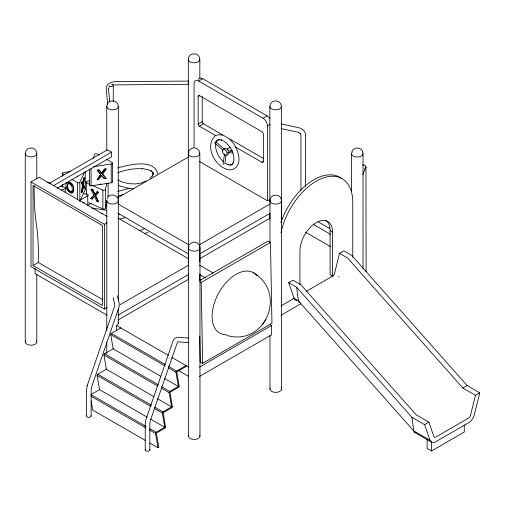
<?xml version="1.0" encoding="UTF-8"?>
<svg xmlns="http://www.w3.org/2000/svg" width="505" height="505" viewBox="0 0 505 505"><rect width="100%" height="100%" fill="white"/><g stroke="black" fill="none" stroke-linecap="round" stroke-linejoin="round"><path stroke-width="0.76" d="M325.908 220.439A23.06 13.313 -60 0 1 330.1 230.621L330.1 274.752L332.549 276.166L332.549 232.035A23.06 13.313 -60 0 0 316.244 222.617A23.06 13.313 -60 0 0 299.938 250.859L299.938 284.751M109.415 86.159L109.25 87.087L108.821 87.138M223.096 164.674L224.472 154M224.845 164.068L226.025 154.915M82.858 186.724L83.357 188.112L83.912 188.195L83.161 186.118L82.391 191.483L81.993 192.336L81.438 192.247L82.416 185.468L81.482 182.842L81.98 181.775L82.536 181.863L83.243 183.839L84.386 177.88L83.83 177.792L83.432 178.644L82.687 183.757M81.438 192.247L82.056 189.861M82.277 188.333L82.605 186.036M83.306 181.415L83.83 177.792M81.993 192.336L82.971 185.556L82.037 182.93L82.536 181.863M83.912 188.195L84.411 187.128L83.439 184.401L84.386 177.88M215.736 143.824C214.96 150.743 218.444 156.796 223.216 161.701L223.04 161.518M119.268 306.289L91.563 387.114L91.153 390.245L91.153 416.044M215.951 142.391L215.856 142.846L216.935 140.661L216.664 141.097L218.311 139.702L217.396 140.226L219.511 139.67L219.006 139.683L221.487 140.011L221.057 139.866L223.778 141.103L226.309 142.972C231.416 148.192 235.046 154.877 233.575 162.288L233.67 161.827L232.584 164.018L232.862 163.576L231.214 164.977L232.13 164.453L230.009 165.009L230.52 164.99L228.033 164.662L228.468 164.807L225.748 163.57M88.47 202.562L102.881 208.925A1.597 0.922 0 0 0 105.438 208.312L105.438 189.482L106.757 183.599M105.438 208.312L106.776 202.36M107.609 198.642L108.114 196.413L108.114 183.075M25.446 152.396C26.247 146.936 34.706 146.355 36.392 151.563M106.972 105.33C107.811 99.434 117.28 99.434 118.113 105.33M188.504 58.258C189.337 52.368 198.806 52.368 199.639 58.258M188.504 152.396C188.908 150.061 190.997 148.224 193.327 147.933M270.03 105.33C270.863 99.434 280.332 99.434 281.171 105.33M108.36 88.653L108.455 88.293M479.75 392.827L475.451 395.308L470.502 415.312A3.017 1.742 -60 0 1 468.482 418.159L435.872 436.989A3.017 1.742 -60 0 1 433.845 436.471L428.897 422.186L416.284 414.902L300.93 284.788L292.963 280.187L288.664 282.667L296.637 287.269L411.985 417.382L424.604 424.667L430.209 440.758A8.787 5.075 -60 0 0 435.222 442.033L469.126 422.464A8.787 5.075 -60 0 0 474.138 415.394L479.75 392.827L467.131 385.542L351.783 255.429L343.817 250.833L339.518 253.314L334.569 273.312A3.017 1.742 -60 0 1 332.549 276.166M87.201 385.738L86.551 389.791L86.544 416.063M188.529 81.425L188.428 81.103L188.605 84.177M87.283 385.441L114.54 306.478L114.768 304.648L113.139 297.508M87.144 385.94L87.333 385.258M188.775 338.053L177.198 337.283L174.698 338.35L173.183 340.49L145.825 419.806L145.232 423.657L145.225 449.923M150.351 420.602L149.84 423.777L149.834 449.942M150.61 419.781L177.463 342.125L177.905 341.809L189.009 342.674M72.335 190.985L72.543 190.435M362.741 174.629L365.374 168.26L364.648 169.068M79.765 201.268A1.351 0.776 0 0 0 79.841 201.141L79.841 182.311L84.606 172.047M92.787 158.879L94.921 154.296A1.395 0.808 0 0 1 97.25 153.93L99.277 155.104M79.841 201.141L85.244 189.508L85.244 171.46M101.789 213.987L101.934 213.666M226.612 335.358C264.98 346.992 287.8 293.317 253.485 272.738M66.647 183.403L66.969 182.753M270.358 198.718C272.043 193.503 280.502 194.09 281.31 199.551M351.89 151.645C353.494 146.829 361.043 146.829 362.647 151.645M338.905 276.494L338.558 277.011M262.467 324.589L265.971 319.368M97.206 170.191L100.678 174.288L97.175 179.843L100.823 174.61L97.206 170.191L99.049 169.907L101.846 173.329L104.63 169.39L106.101 169.162L105.949 168.84L104.478 169.068L101.694 173.007M103.752 171.99L105.949 168.84M97.175 179.843L98.652 179.616L101.549 175.481L104.346 178.738L106.189 178.454L102.584 174.2L106.101 169.162M99.744 177.52L100.987 175.746M189.388 244.736C191.408 241.276 197.013 241.276 199.033 244.736M150.086 178.252L152.693 175.298L152.207 176.188L153.154 173.411L153.242 174.49L152.535 172.003L153.192 172.855L150.837 170.772L151.292 170.999L147.403 169.491L142.277 168.689L142.599 168.72C134.128 168.298 125.612 169.768 117.69 172.786M90.849 198.572L94.201 194.962L90.849 198.572L92.068 199.109L92.415 198.844M98.538 192.241L95.647 195.46L98.614 201.577L98.26 201.842L95.294 195.725L98.538 192.241L97.326 191.704L94.688 194.469L92.51 190L90.995 189.331L91.348 189.066L92.863 189.735L95.041 194.204L94.688 194.469M92.068 199.109L94.448 196.47L96.745 201.173L98.26 201.842M95.041 194.204L97.326 191.704M72.493 192.803C78.275 185.013 61.585 175.986 67.007 189.64C75.144 201.104 76.64 180.436 67.417 182.292M215.035 135.99C203.736 146.715 216.108 168.765 230.23 169.977C245.449 167.729 237.792 145.882 229.857 139.531M92.51 190L92.863 189.735M95.294 195.725L95.647 195.46M96.745 201.173L97.099 200.908M109.011 196.18C111.851 193.787 116.687 195.119 117.924 198.635M72.038 191.376C67.771 193.888 64.716 183.29 69.589 183.271M194.071 148.186L194.071 83.653A6.432 3.712 60 0 1 198.616 81.027L202.694 78.673L267.12 115.866A6.224 3.592 60 0 1 269.803 118.467M107.111 307.476L104.39 309.041L31.013 266.678L31.013 181.952L39.169 177.249L107.111 216.468M215.704 135.605L199.412 126.199A1.786 1.029 60 0 1 198.149 124.009L198.149 96.436L199.507 95.653L262.019 131.748A1.913 1.105 60 0 1 263.37 134.09L263.37 161.392A2.121 1.225 60 0 1 261.874 162.257L235.393 146.974M49.01 183.536L107.489 149.777L111.561 152.131L111.561 156.834L57.166 188.239M53.088 185.891L111.561 152.131M198.149 124.009L202.227 121.661L202.227 96.449M199.412 126.199L203.49 123.845L263.913 158.728M79.714 200.416L87.763 195.77A1.597 0.922 0 0 0 87.043 194.229L83.23 193.642M82.814 202.688L83.893 202.069L84.303 202.303L83.224 202.928M88.343 204.91L91.474 203.105M117.981 197.644L188.636 156.853M198.616 81.027L263.048 118.221L267.12 115.866M226.966 149.171L230.324 147.233M270.162 199.21L267.448 200.782L267.448 125.846L270.162 124.274M230.103 151.147L232.117 149.985A1.648 0.953 60 0 1 231.896 150.092M33.052 265.504L102.351 305.512L102.351 225.495L33.052 185.48L33.052 265.504L38.298 262.474L102.843 299.736M31.013 181.952L104.39 224.315L107.111 222.749M261.874 162.257L263.907 161.082M199.507 244.717L270.162 203.919M199.507 254.034L270.162 213.243M118.656 305.512L188.636 265.112M199.507 258.838L270.162 218.04M117.981 315.227L188.636 274.43M117.981 320.025L188.636 279.233M199.399 280.736L268.022 241.119L270.465 242.469L271.949 323.326L202.65 363.335L200.207 361.984L199.727 336.077M160.723 376.282L113.164 348.822L110.753 334.6A0.89 0.511 -60 0 1 111.371 333.388L120.809 327.934M199.942 281.803L201.167 282.478L270.465 242.469M153.911 396.69L106.353 369.231L103.935 355.009A0.89 0.511 -60 0 1 104.554 353.797L113.322 348.734M147.094 417.098L99.535 389.645L97.118 375.417A0.89 0.511 -60 0 1 97.743 374.205L106.504 369.142M99.687 389.551L90.925 394.613L145.958 426.384M281.032 305.904L294.623 298.057M306.049 291.461L333.351 275.705M164.8 378.636L178.391 386.483L175.974 372.254A0.89 0.511 -60 0 1 176.592 371.042L186.029 365.595L186.029 366.535L176.813 371.857L179.218 386.944L170.002 392.265L172.401 407.352L163.184 412.673L165.589 427.76L156.367 433.082L158.772 447.228L157.945 447.708L149.789 442.999M281.032 315.227L300.74 303.852M199.507 367.097L271.526 325.517A5.763 3.327 0 0 1 270.03 324.027M157.307 398.653L171.574 406.891L169.156 392.663A0.89 0.511 -60 0 1 169.775 391.451L179.218 386.003M199.507 376.414L271.526 334.84L271.526 325.517M150.49 419.062L164.756 427.299L162.345 413.071A0.89 0.511 -60 0 1 162.964 411.859L172.401 406.411M157.945 447.708L155.527 433.479A0.89 0.511 -60 0 1 156.146 432.267L165.589 426.82M339.518 253.314L347.484 257.91L462.839 388.023L467.131 385.542M424.604 424.667L428.897 422.186M427.148 439.123L427.148 448.484L431.459 450.971L464.278 432.021L464.278 425.002M146.343 180.885L141.129 183.031L135.157 183.965L128.857 183.643L122.406 182.071L117.76 179.957M144.493 228.74L141.217 230.084L138.97 230.438M144.941 233.487L148.199 232.148M61.566 190.082L65.24 188.649A1.351 0.776 0 0 0 65.076 187.305L60.575 186.036M111.517 84.676L112.451 84.335M117.596 167.969C127.803 165.066 153.798 158.097 157.718 173.682M117.558 191.515L129.097 188.422M117.734 196.312L123.239 194.444M118.277 214.821L119.761 214.316M119.818 219.126L125.448 217.472M188.428 81.103L116.724 81.532C112.47 81.501 105.968 83.407 106.201 88.665L107.685 104.2M215.944 135.46L218.785 134.715L222.528 135.125M89.631 180.721L86.614 181.446A1.351 0.776 0 0 0 86.311 182.778L86.311 194.545M363.259 164.832L365.008 165.406L365.904 167.18M114.496 84.909L188.58 84.285M362.672 164.946L363.354 164.813M93.406 166.713L111.233 163.961A1.597 0.922 0 0 0 111.946 162.414L106.662 159.365M70.46 171.536L63.213 172.653A1.395 0.808 0 0 0 62.588 174.004L62.588 176.359M97.351 170.513L99.195 170.229L101.846 173.329M89.429 169.263L89.429 184.95A1.351 0.776 0 0 0 91.083 185.903L111.233 182.785A1.597 0.922 0 0 0 112.362 181.661M72.341 192.828L70.971 192.702M133.92 188.479L128.131 188.188L120.929 186.433L118.258 185.221M227.881 150.976L232.407 151.235M227.711 152.63L232.988 152.927M83.432 178.644L83.988 178.726M81.482 182.842L82.037 182.93M82.883 184.319L83.439 184.401M82.416 185.468L82.971 185.556M83.849 187.046L84.411 187.128M81.829 191.395L82.391 191.483M91.714 208.016L106.441 210.295M281.272 123.914L298.96 127.765C302.47 128.409 305.569 131.464 305.557 135.144L305.557 186.339M281.171 128.586L298.386 132.342L300.33 133.547M194.816 147.933C197.146 148.224 199.235 150.061 199.639 152.396M47.079 182.236L50.077 183.081M109.345 86.052L109.825 86.267A2.304 1.332 0 0 0 112.602 86.052A2.304 1.332 0 0 0 112.975 84.449L112.602 84.171M86.311 182.778L89.915 184.369M92.794 185.644L102.881 190.095A1.597 0.922 0 0 0 105.438 189.482M96.979 191.969L98.191 192.506M97.604 201.135L98.614 201.577M318.093 221.809L329.626 228.462M330.1 230.621L332.549 232.035M313.75 224.624L330.712 234.415M199.507 161.556L267.448 200.782M281.032 218.04L282.396 218.823M305.493 232.161L330.63 246.674M462.839 388.023L475.451 395.308M288.664 282.667L294.08 298.297L298.373 300.772L413.721 430.885L430.014 440.291M117.981 203.919L188.636 244.717M62.588 174.004L63.952 174.787M71.95 179.408L77.587 182.659A1.351 0.776 0 0 0 79.841 182.311M117.981 213.243L188.636 254.034M117.981 218.04L188.636 258.838M199.507 265.112L213.097 272.959M199.507 274.43L205.623 277.958M199.507 279.233L200.864 280.016M414.504 432.324L431.276 442.008M107.111 315.227L35.091 273.647L35.091 268.212M118.113 322.304A5.763 3.327 0 0 1 116.617 325.517L168.367 355.394M171.65 357.287L188.636 367.097M178.448 370.531L188.636 376.414M111.371 333.388L165.722 364.768M168.443 366.333L176.592 371.042M110.753 334.6L165.103 365.98M168.5 367.937L175.974 372.254M104.554 353.797L158.229 384.785M161.625 386.742L169.775 391.451M103.935 355.009L157.611 385.997M161.682 388.351L169.156 392.663M97.743 374.205L151.412 405.193M154.808 407.156L162.964 411.859M97.118 375.417L150.793 406.405M154.189 408.368L162.345 413.071M150.036 428.739L156.146 432.267M90.982 396.217L146.014 427.988M149.411 429.951L155.527 433.479M145.711 440.65L92.718 410.054L91.197 401.065M70.157 183.53L70.725 183.927M215.42 141.495L224.195 149.051M214.373 142.77L223.141 150.326M101.865 175.702L104.346 178.738M300.128 133.301L300.608 133.882M71.23 184.407L72.038 185.644M300.393 133.629L300.948 135.239L300.948 190.334M91.348 189.066L92.295 191.029M90.995 189.331L93.854 195.227M104.478 169.068L104.63 169.39M106.189 178.454L102.433 173.878L102.584 174.2M99.049 169.907L99.195 170.229M98.507 179.294L98.652 179.616M294.08 298.297L294.276 298.764A8.787 5.075 -60 0 0 296.845 300.538M119.313 303.947L117.539 296.22A2.304 1.868 -12.9 0 0 117.425 295.747M199.589 245.784L199.778 246.617M298.455 301.176L296.637 287.269M365.942 167.426L366.106 271.715M365.854 166.865L365.992 167.717M411.985 417.382L413.81 431.289A8.812 3.838 -50 0 0 415.735 432.697M108.474 88.52L109.736 101.713M201.167 282.478L202.65 363.335M431.459 441.61L431.459 450.971M363.032 153.697L363.032 268.717M352.768 257.405L352.768 202.284A51.655 29.82 -60 0 0 321.01 178.808A51.655 29.82 -60 0 0 280.963 232.824M351.499 153.697L351.499 191.509M281.506 200.769L281.506 389.052M281.367 106.549L281.367 218.412M269.973 200.769L269.973 242.52M269.973 335.478L269.973 389.052M269.834 106.549L269.834 201.078M269.834 213.684L269.834 219.202M199.974 247.835L199.974 436.118M199.835 59.476L199.835 78.382M199.835 153.615L199.835 262.329M199.835 274.146L199.835 279.663M188.447 247.835L188.447 436.118M188.308 59.476L188.308 262.329M188.308 274.146L188.308 279.663M118.309 106.549L118.309 299.951M118.309 308.612L118.309 323.579M116.617 325.517L116.617 330.175M113.278 85.111L113.278 101.638M112.407 162.989L112.407 181.977M111.233 163.961L111.233 182.785M106.776 106.549L106.776 150.66M106.776 200.687L106.776 330.674M106.776 342.491L106.776 353.519M104.39 224.315L104.39 309.041M102.881 190.095L102.881 208.925M91.083 168.645L91.083 185.903M87.763 195.77L87.763 205.188M77.587 182.659L77.587 199.923M65.24 188.649L65.24 192.575M62.588 184.199L62.588 187.336M36.783 153.615L36.783 178.827M36.783 274.146L36.783 341.898M25.25 153.615L25.25 341.898M299.515 302.413A8.812 3.838 -50 0 1 298.474 301.163M280.856 222.749A51.655 29.82 -60 0 1 341.393 178.398M226.202 334.746A34.592 20.396 -61.1 0 1 218.053 294.264A34.592 20.396 -61.1 0 1 256.995 275.768M91.07 415.703A2.304 1.332 0 0 1 88.861 417.382A2.304 1.332 0 0 1 86.62 415.716M149.758 449.595A2.304 1.332 0 0 1 147.214 451.249A2.304 1.332 0 0 1 145.541 449.261M118.113 199.822A5.763 3.327 0 0 1 112.546 204.014A5.763 3.327 0 0 1 106.972 199.822M281.171 105.684A5.763 3.327 0 0 1 275.597 109.875A5.763 3.327 0 0 1 270.03 105.684M199.778 435.259A5.763 3.327 0 0 1 194.21 439.445A5.763 3.327 0 0 1 188.643 435.259M199.778 246.977A5.763 3.327 0 0 1 193.459 251.136A5.763 3.327 0 0 1 189.217 246.175M198.497 79.487A6.432 3.712 60 0 1 202.694 78.673M263.048 118.221A6.224 3.592 60 0 1 267.448 125.846M198.149 96.436A1.913 1.105 60 0 1 199.5 95.653M203.49 123.845A1.786 1.029 60 0 1 202.227 121.661M228.86 152.415A3.32 1.919 60 0 1 227.345 154.334M224.39 148.962A3.32 1.919 60 0 1 228.437 150.856M85.149 188.876A1.597 0.922 0 0 1 85.244 189.508M77.353 175.923A2.304 1.332 0 0 1 76.987 176.195M107.754 195.763A1.395 0.808 0 0 1 108.114 196.413M100.729 184.129A2.304 1.332 0 0 1 99.024 184.394M101.05 184.079A3.459 1.995 0 0 1 99.321 184.344M38.298 262.474A261.798 151.153 -60 0 0 36.265 223.639A290.766 167.875 -60 0 1 34.207 185.486M270.03 201.64A5.763 3.327 0 0 1 269.834 200.782M199.639 152.756A5.763 3.327 0 0 1 194.071 156.948A5.763 3.327 0 0 1 188.504 152.756M188.504 262.834A5.763 3.327 0 0 1 188.504 261.11M281.31 388.187A5.763 3.327 0 0 1 275.736 392.379A5.763 3.327 0 0 1 270.169 388.187M281.31 199.904A5.763 3.327 0 0 1 275.736 204.096A5.763 3.327 0 0 1 270.169 199.904M362.262 152.03A5.763 3.327 0 0 1 357.269 157.023A5.763 3.327 0 0 1 352.275 152.03M36.581 341.039A5.763 3.327 0 0 1 31.013 345.224A5.763 3.327 0 0 1 25.446 341.039M36.006 151.954A5.763 3.327 0 0 1 31.764 156.916A5.763 3.327 0 0 1 25.446 152.756M118.113 105.684A5.763 3.327 0 0 1 112.546 109.875A5.763 3.327 0 0 1 106.972 105.684M199.639 58.618A5.763 3.327 0 0 1 194.071 62.803A5.763 3.327 0 0 1 188.504 58.618M67.645 185.101C67.304 187.696 68.547 191.698 71.666 191.616C73.257 188.851 71.893 183.536 68.244 183.473L67.645 185.101M222.427 151.241A3.32 1.919 60 0 0 226.12 155.332A3.32 1.919 60 0 0 225.741 150.439A3.32 1.919 60 0 0 222.427 151.241"/></g></svg>
